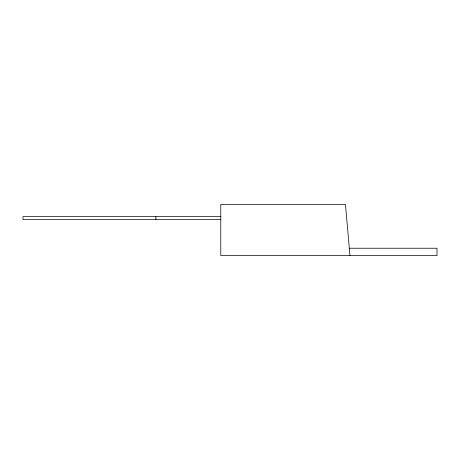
<?xml version="1.0" encoding="UTF-8"?>
<svg xmlns="http://www.w3.org/2000/svg" width="460" height="460" viewBox="0 0 460 460"><rect width="100%" height="100%" fill="white"/><g stroke="black" fill="none" stroke-linecap="round" stroke-linejoin="round"><path stroke-width="0.69" d="M220.777 216.666L23 216.666L23 219.546L220.777 219.546M349.301 248.233L437 248.233L437 255.587L220.777 255.587L220.777 204.412L345.466 204.412L349.939 255.587M155.905 216.666L155.905 219.546"/></g></svg>
